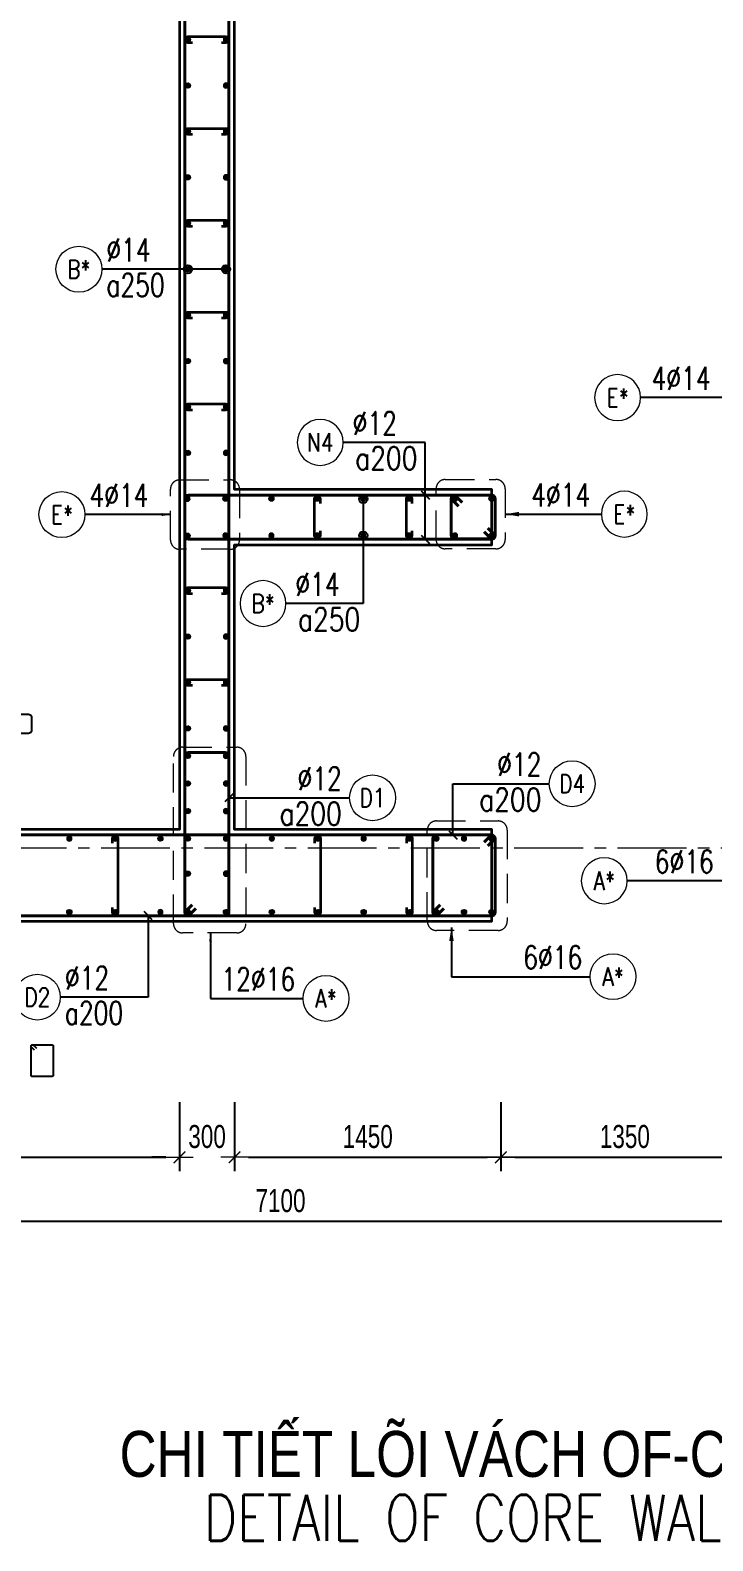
# Model space of a CAD drawing. Header units: millimetres. Extents: x 988833 to 1318015, y -9365 to 47591.
# Drawn here: x 1140289 to 1144006, y -2887 to 5337 of the extents above; entities that cross this region are included whole.
import ezdxf
from ezdxf.enums import TextEntityAlignment as Align

# ---------------------------------------------------------------- set-up
doc = ezdxf.new("R2010")
doc.units = ezdxf.units.MM
doc.header["$MEASUREMENT"] = 0
doc.linetypes.add('HIDDEN2', pattern=[4.7625, 3.175, -1.5875])
doc.linetypes.add('OF_Grid_1$0$CENTER2', pattern=[1.125, 0.75, -0.125, 0.125, -0.125])
doc.layers.get('0').update_dxf_attribs({"lineweight": 20})
doc.layers.get('Defpoints').update_dxf_attribs({"color": 151, "lineweight": 9})
for name, color, linetype, lineweight in [('KC-LEADER', 153, 'Continuous', 18), ('KC-THEP', 6, 'Continuous', 40), ('NDC_S_ANNO', 7, 'Continuous', 20), ('NDC_S_DIM', 1, 'Continuous', 15), ('NDC_S_ENG TITLE', 3, 'Continuous', 20), ('NDC_S_HIDDEN', 8, 'HIDDEN2', 13), ('NDC_S_LEADER', 1, 'Continuous', 15), ('NDC_S_REBAR', 4, 'Continuous', 35), ('NDC_S_STIRRUP', 4, 'Continuous', 40), ('NDC_S_TEXT SYMBOL', 7, 'Continuous', 20), ('NDC_S_VN TEXT', 7, 'Continuous', 20), ('NDC_S_VN TITLE', 6, 'Continuous', 35), ('NDC_S_WALL', 6, 'Continuous', 35), ('OF_Grid_1$0$NDC_S_AXIS', 5, 'OF_Grid_1$0$CENTER2', 13)]:
    doc.layers.add(name, color=color, linetype=linetype, lineweight=lineweight)
doc.layers.add('Ligature', color=1, linetype='Continuous')
doc.styles.add('NDC_ANNO', font='', dxfattribs={"width": 0.8})
doc.styles.add('NDC_ARIAL', font='arial.ttf', dxfattribs={"width": 0.85})
doc.styles.add('NDC_DIM', font='', dxfattribs={"width": 0.75})
doc.styles.add('NDC_EN TXT', font='romans.shx', dxfattribs={"width": 0.8})
doc.styles.add('NDC_VIE TXT', font='arial.ttf', dxfattribs={"width": 0.8})
doc.styles.get('NDC_ANNO').set_extended_font_data('Dotum')
doc.styles.get('NDC_DIM').set_extended_font_data('Dotum')
doc.dimstyles.new('NDC_1-50', dxfattribs={"dimscale": 50, "dimtxt": 2.5, "dimasz": 1, "dimexe": 1.5, "dimexo": 0, "dimgap": 0.8, "dimtad": 1, "dimdec": 0, "dimdsep": 46, "dimtxsty": 'NDC_ARIAL', "dimblk": 'DIMMARK', "dimcen": 49999.938995, "dimdle": 1.5, "dimclrd": 1, "dimclre": 1, "dimclrt": 3, "dimadec": 0, "dimazin": 0, "dimtfac": 1, "dimtdec": 0, "dimtix": 1, "dimtmove": 2, "dimatfit": 3, "dimfxl": 1, "dimarcsym": 0})
doc.dimstyles.new('NDC_dim_30', dxfattribs={"dimscale": 30, "dimtxt": 2.5, "dimasz": 1.5, "dimexe": 1.5, "dimexo": 2.5, "dimgap": 1, "dimtad": 1, "dimdec": 0, "dimzin": 0, "dimdsep": 46, "dimtxsty": 'NDC_DIM', "dimblk": 'DIMMARK', "dimcen": 0.09, "dimdle": 1.2, "dimclrd": 1, "dimclre": 1, "dimclrt": 3, "dimadec": 0, "dimazin": 0, "dimtfac": 1, "dimtdec": 0, "dimtix": 1, "dimtofl": 0, "dimtmove": 0, "dimatfit": 3, "dimfxl": 6, "dimfxlon": 1, "dimtolj": 1, "dimtzin": 0, "dimarcsym": 0})
doc.dimstyles.new('NDC_dim_50', dxfattribs={"dimscale": 50, "dimtxt": 2.5, "dimasz": 1.5, "dimexe": 1.5, "dimexo": 2.5, "dimgap": 1, "dimtad": 1, "dimdec": 0, "dimzin": 0, "dimdsep": 46, "dimtxsty": 'NDC_DIM', "dimblk": 'DIMMARK', "dimcen": 0.09, "dimdle": 1.2, "dimclrd": 1, "dimclre": 1, "dimclrt": 3, "dimadec": 0, "dimazin": 0, "dimtfac": 1, "dimtdec": 0, "dimtix": 1, "dimtofl": 0, "dimtmove": 0, "dimatfit": 3, "dimfxl": 6, "dimfxlon": 1, "dimtolj": 1, "dimtzin": 0, "dimarcsym": 0})

# ---------------------------------------------------------------- blocks, each defined once
blk = doc.blocks.new('DIMMARK')
at = {"layer": 'NDC_S_DIM', "color": 1}
blk.add_line((-1.5, 0), (1, 0), dxfattribs=at)
at = {"layer": 'NDC_S_DIM', "color": 2, "const_width": 0.1}
blk.add_lwpolyline([(-0.42, -0.42), (0.42, 0.42)], dxfattribs=at)
blk = doc.blocks.new('*U9')
blk.add_circle((2.5, 0), 2.5)
at = {"layer": 'NDC_S_VN TEXT', "color": 3, "style": 'NDC_EN TXT', "width": 0.75}
blk.add_attdef('DK2', text='', height=2.5, dxfattribs=at).set_placement((-0.85, 0.85), align=Align.RIGHT)
at = {"layer": 'NDC_S_VN TEXT', "color": 7, "style": 'NDC_EN TXT', "width": 0.8}
blk.add_attdef('SH3', text='', height=2, dxfattribs=at).set_placement((2.5, 0), align=Align.MIDDLE)
blk = doc.blocks.new('THEP')
at = {"layer": 'KC-LEADER', "color": 6}
blk.add_circle((0, 0), 14, dxfattribs=at)
at = {"layer": 'KC-THEP'}
for p, q in [((-14, 0), (14, 0)), ((9.9, 9.9), (-9.9, -9.9)), ((-9.9, 9.9), (9.9, -9.9)), ((0, 14), (0, -14))]:
    blk.add_line(p, q, dxfattribs=at)
blk = doc.blocks.new('*U11')
blk.add_circle((-2.5, 0), 2.5)
at = {"layer": 'NDC_S_VN TEXT', "color": 3, "style": 'NDC_EN TXT', "width": 0.75}
for tag, p in [('DK1', (0.5, 0.85)), ('KC1', (0.5, -2.97))]:
    blk.add_attdef(tag, p, '', height=2.5, dxfattribs=at)
at = {"layer": 'NDC_S_VN TEXT', "color": 7, "style": 'NDC_EN TXT', "width": 0.8}
blk.add_attdef('SH2', text='', height=2, dxfattribs=at).set_placement((-2.5, 0), align=Align.MIDDLE)
blk = doc.blocks.new('*U10')
blk.add_circle((2.5, 0), 2.5)
at = {"layer": 'NDC_S_VN TEXT', "color": 3, "style": 'NDC_EN TXT'}
for tag, width, p in [('DK2', 0.75, (-0.85, 0.85)), ('KC2', 0.8, (-0.85, -2.97))]:
    blk.add_attdef(tag, text='', height=2.5, dxfattribs=dict(at, width=width)).set_placement(p, align=Align.RIGHT)
at = {"layer": 'NDC_S_VN TEXT', "color": 7, "style": 'NDC_EN TXT', "width": 0.8}
blk.add_attdef('SH3', text='', height=2, dxfattribs=at).set_placement((2.5, 0), align=Align.MIDDLE)
blk = doc.blocks.new('*U778')
at = {"layer": 'KC-THEP', "rotation": 9.668564436380946}
blk.add_blockref('THEP', (0, 100.3), dxfattribs=at)
at = {"layer": 'KC-THEP', "xscale": -1, "rotation": 170.331435563619}
blk.add_blockref('THEP', (0, -100.3), dxfattribs=at)
blk = doc.blocks.new('*U777')
at = {"layer": 'NDC_S_HIDDEN', "color": 0, "linetype": 'ByBlock', "lineweight": -2, "transparency": 16777216}
for p in [(0, 0), (250, 0), (500, 0), (750, 0), (1000, 0), (1250, 0)]:
    blk.add_blockref('*U778', p, dxfattribs=at)
blk = doc.blocks.new('*U13')
blk.add_circle((-2.5, 0), 2.5)
at = {"layer": 'NDC_S_VN TEXT', "color": 3, "style": 'NDC_EN TXT', "width": 0.75}
blk.add_attdef('DK1', (0.5, 0.85), '', height=2.5, dxfattribs=at)
at = {"layer": 'NDC_S_VN TEXT', "color": 7, "style": 'NDC_EN TXT', "width": 0.8}
blk.add_attdef('SH2', text='', height=2, dxfattribs=at).set_placement((-2.5, 0), align=Align.MIDDLE)
blk = doc.blocks.new('*D780')
at = {"layer": 'Defpoints', "color": 0, "transparency": 16777216}
for p in [(1138102, 485.6), (1145201.8, -336), (1138102, -1148.8)]:
    blk.add_point(p, dxfattribs=at)
at = {"layer": 'NDC_S_DIM', "color": 1, "lineweight": -2, "transparency": 16777216}
for p, q in [((1138102, -848.8), (1138102, -1223.8)), ((1145201.8, -848.8), (1145201.8, -1223.8)), ((1145126.8, -1148.8), (1138177, -1148.8))]:
    blk.add_line(p, q, dxfattribs=at)
at = {"layer": 'NDC_S_DIM', "color": 1, "lineweight": -2, "transparency": 16777216, "xscale": 75, "yscale": 75, "zscale": 75, "rotation": 180}
blk.add_blockref('DIMMARK', (1138102, -1148.8), dxfattribs=at)
at = {"layer": 'NDC_S_DIM', "color": 1, "lineweight": -2, "transparency": 16777216, "xscale": 75, "yscale": 75, "zscale": 75}
blk.add_blockref('DIMMARK', (1145201.8, -1148.8), dxfattribs=at)
at = {"layer": 'NDC_S_DIM', "color": 3, "transparency": 16777216, "insert": (1141651.9, -1036.2), "char_height": 125, "attachment_point": 5, "style": 'NDC_DIM'}
blk.add_mtext('\\A1;7100', dxfattribs=at)
blk = doc.blocks.new('*D809')
at = {"layer": 'Defpoints', "color": 0, "ltscale": 200, "transparency": 16777216}
for p in [(1141102, 985.6), (1138402, 485.6), (1141102, -799.6)]:
    blk.add_point(p, dxfattribs=at)
at = {"layer": 'NDC_S_DIM', "color": 1, "lineweight": -2, "ltscale": 200, "transparency": 16777216}
for p, q in [((1138402, -499.6), (1138402, -874.6)), ((1141102, -499.6), (1141102, -874.6)), ((1138477, -799.6), (1141027, -799.6))]:
    blk.add_line(p, q, dxfattribs=at)
at = {"layer": 'NDC_S_DIM', "color": 1, "lineweight": -2, "ltscale": 200, "transparency": 16777216, "xscale": 75, "yscale": 75, "zscale": 75, "rotation": 180}
blk.add_blockref('DIMMARK', (1138402, -799.6), dxfattribs=at)
at = {"layer": 'NDC_S_DIM', "color": 1, "lineweight": -2, "ltscale": 200, "transparency": 16777216, "xscale": 75, "yscale": 75, "zscale": 75}
blk.add_blockref('DIMMARK', (1141102, -799.6), dxfattribs=at)
at = {"layer": 'NDC_S_DIM', "color": 3, "ltscale": 200, "transparency": 16777216, "insert": (1139752, -687), "char_height": 125, "attachment_point": 5, "style": 'NDC_DIM'}
blk.add_mtext('\\A1;2700', dxfattribs=at)
blk = doc.blocks.new('*D810')
at = {"layer": 'Defpoints', "color": 0, "ltscale": 200, "transparency": 16777216}
for p in [(1141102, 985.6), (1141402, 985.6), (1141402, -799.6)]:
    blk.add_point(p, dxfattribs=at)
at = {"layer": 'NDC_S_DIM', "color": 1, "lineweight": -2, "ltscale": 200, "transparency": 16777216}
for p, q in [((1141102, -499.6), (1141102, -874.6)), ((1141402, -499.6), (1141402, -874.6)), ((1141027, -799.6), (1140952, -799.6)), ((1141477, -799.6), (1141552, -799.6))]:
    blk.add_line(p, q, dxfattribs=at)
at = {"layer": 'NDC_S_DIM', "color": 1, "lineweight": -2, "ltscale": 200, "transparency": 16777216, "xscale": 75, "yscale": 75, "zscale": 75}
blk.add_blockref('DIMMARK', (1141102, -799.6), dxfattribs=at)
at = {"layer": 'NDC_S_DIM', "color": 1, "lineweight": -2, "ltscale": 200, "transparency": 16777216, "xscale": 75, "yscale": 75, "zscale": 75, "rotation": 180}
blk.add_blockref('DIMMARK', (1141402, -799.6), dxfattribs=at)
at = {"layer": 'NDC_S_DIM', "color": 3, "ltscale": 200, "transparency": 16777216, "insert": (1141252, -687), "char_height": 125, "attachment_point": 5, "style": 'NDC_DIM'}
blk.add_mtext('\\A1;300', dxfattribs=at)
blk = doc.blocks.new('*D811')
at = {"layer": 'Defpoints', "color": 0, "ltscale": 200, "transparency": 16777216}
for p in [(1141402, 985.6), (1142852, 985.6), (1142852, -799.6)]:
    blk.add_point(p, dxfattribs=at)
at = {"layer": 'NDC_S_DIM', "color": 1, "lineweight": -2, "ltscale": 200, "transparency": 16777216}
for p, q in [((1141402, -499.6), (1141402, -874.6)), ((1142852, -499.6), (1142852, -874.6)), ((1141477, -799.6), (1142777, -799.6))]:
    blk.add_line(p, q, dxfattribs=at)
at = {"layer": 'NDC_S_DIM', "color": 1, "lineweight": -2, "ltscale": 200, "transparency": 16777216, "xscale": 75, "yscale": 75, "zscale": 75, "rotation": 180}
blk.add_blockref('DIMMARK', (1141402, -799.6), dxfattribs=at)
at = {"layer": 'NDC_S_DIM', "color": 1, "lineweight": -2, "ltscale": 200, "transparency": 16777216, "xscale": 75, "yscale": 75, "zscale": 75}
blk.add_blockref('DIMMARK', (1142852, -799.6), dxfattribs=at)
at = {"layer": 'NDC_S_DIM', "color": 3, "ltscale": 200, "transparency": 16777216, "insert": (1142127, -687), "char_height": 125, "attachment_point": 5, "style": 'NDC_DIM'}
blk.add_mtext('\\A1;1450', dxfattribs=at)
blk = doc.blocks.new('*D812')
at = {"layer": 'Defpoints', "color": 0, "ltscale": 200, "transparency": 16777216}
for p in [(1142852, 985.6), (1144202, 948.4), (1144202, -799.6)]:
    blk.add_point(p, dxfattribs=at)
at = {"layer": 'NDC_S_DIM', "color": 1, "lineweight": -2, "ltscale": 200, "transparency": 16777216}
for p, q in [((1142852, -499.6), (1142852, -874.6)), ((1144202, -499.6), (1144202, -874.6)), ((1142927, -799.6), (1144127, -799.6))]:
    blk.add_line(p, q, dxfattribs=at)
at = {"layer": 'NDC_S_DIM', "color": 1, "lineweight": -2, "ltscale": 200, "transparency": 16777216, "xscale": 75, "yscale": 75, "zscale": 75, "rotation": 180}
blk.add_blockref('DIMMARK', (1142852, -799.6), dxfattribs=at)
at = {"layer": 'NDC_S_DIM', "color": 1, "lineweight": -2, "ltscale": 200, "transparency": 16777216, "xscale": 75, "yscale": 75, "zscale": 75}
blk.add_blockref('DIMMARK', (1144202, -799.6), dxfattribs=at)
at = {"layer": 'NDC_S_DIM', "color": 3, "ltscale": 200, "transparency": 16777216, "insert": (1143527, -687), "char_height": 125, "attachment_point": 5, "style": 'NDC_DIM'}
blk.add_mtext('\\A1;1350', dxfattribs=at)
blk = doc.blocks.new('Drawing name_symbol')
at = {"layer": 'NDC_S_ENG TITLE', "style": 'NDC_EN TXT', "width": 0.8}
blk.add_attdef('SECTDET1', text='', height=5, dxfattribs=at).set_placement((0, 1.01), align=Align.CENTER)
at = {"layer": 'NDC_S_TEXT SYMBOL', "lineweight": 25, "style": 'NDC_ANNO', "width": 0.8}
blk.add_attdef('SSCALE', text='', height=2.5, dxfattribs=at).set_placement((0, -4), align=Align.CENTER)
at = {"layer": 'NDC_S_VN TITLE', "style": 'NDC_VIE TXT', "width": 0.8}
blk.add_attdef('SECTDET2', text='', height=5, dxfattribs=at).set_placement((0, 7.97), align=Align.CENTER)

msp = doc.modelspace()

# ---------------------------------------------------------------- linework, layer by layer
at = {"layer": 'Ligature', "elevation": 0}
msp.add_lwpolyline([(1140128.8, 1612.5), (1140279, 1612.5, -0.414214), (1140296.6, 1594.9), (1140296.6, 1525.8, -0.414214), (1140279, 1508.2), (1139790.8, 1508.2)], format="xyb", dxfattribs=at)
at = {"layer": 'Ligature'}
msp.add_lwpolyline([(1140311.6, -216.2), (1140295.6, -200.3, -0.668179), (1140301.4, -186.3), (1140406, -186.3, -0.414214), (1140414.2, -194.5), (1140414.2, -351.6, -0.414214), (1140406, -359.8), (1140301.4, -359.8, -0.414214), (1140293.2, -351.6), (1140293.2, -194.5, -0.668179), (1140307.2, -188.7), (1140323.1, -204.7)], format="xyb", dxfattribs=at)
at = {"layer": 'NDC_S_HIDDEN', "ltscale": 50}
for points in [[(1141102.8, 2888.5), (1141378.6, 2888.5, -0.414214), (1141428.6, 2838.5), (1141428.6, 2561, -0.414214), (1141378.6, 2511), (1141102.8, 2511, -0.414214), (1141052.8, 2561), (1141052.8, 2838.5, -0.414214)], [(1142549.3, 2890.7), (1142825.1, 2890.7, -0.414214), (1142875.1, 2840.7), (1142875.1, 2563.2, -0.414214), (1142825.1, 2513.2), (1142549.3, 2513.2, -0.414214), (1142499.3, 2563.2), (1142499.3, 2840.7, -0.414214)], [(1141413.6, 422.2), (1141119.2, 422.2, -0.414214), (1141069.2, 472.2), (1141069.2, 1383.2, -0.414214), (1141119.2, 1433.2), (1141413.6, 1433.2, -0.414214), (1141463.6, 1383.2), (1141463.6, 472.2, -0.414214)], [(1142501.2, 1031.8), (1142836.5, 1031.8, -0.414214), (1142886.5, 981.8), (1142886.5, 485.6, -0.414214), (1142836.5, 435.6), (1142501.2, 435.6, -0.414214), (1142451.2, 485.6), (1142451.2, 981.8, -0.414214)]]:
    msp.add_lwpolyline(points, format="xyb", close=True, dxfattribs=at)
at = {"layer": 'NDC_S_REBAR'}
for points in [[(1141329.7, 5270.6), (1141354.7, 5270.6, 1), (1141354.7, 5300.6), (1141147.7, 5300.6, 1), (1141147.7, 5270.6), (1141172.7, 5270.6)], [(1141329.7, 4770.6), (1141354.7, 4770.6, 1), (1141354.7, 4800.6), (1141147.7, 4800.6, 1), (1141147.7, 4770.6), (1141172.7, 4770.6)], [(1141329.7, 4270.6), (1141354.7, 4270.6, 1), (1141354.7, 4300.6), (1141147.7, 4300.6, 1), (1141147.7, 4270.6), (1141172.7, 4270.6)], [(1141329.7, 3770.6), (1141354.7, 3770.6, 1), (1141354.7, 3800.6), (1141147.7, 3800.6, 1), (1141147.7, 3770.6), (1141172.7, 3770.6)], [(1141329.7, 3270.6), (1141354.7, 3270.6, 1), (1141354.7, 3300.6), (1141147.7, 3300.6, 1), (1141147.7, 3270.6), (1141172.7, 3270.6)], [(1141867.2, 2610.9), (1141867.2, 2585.9, -1), (1141837.2, 2585.9), (1141837.2, 2785.9, -1), (1141867.2, 2785.9), (1141867.2, 2760.9)], [(1142367.2, 2610.9), (1142367.2, 2585.9, -1), (1142337.2, 2585.9), (1142337.2, 2785.9, -1), (1142367.2, 2785.9), (1142367.2, 2760.9)], [(1141329.7, 2270.6), (1141354.7, 2270.6, 1), (1141354.7, 2300.6), (1141147.7, 2300.6, 1), (1141147.7, 2270.6), (1141172.7, 2270.6)], [(1141329.7, 1770.6), (1141354.7, 1770.6, 1), (1141354.7, 1800.6), (1141147.7, 1800.6, 1), (1141147.7, 1770.6), (1141172.7, 1770.6)], [(1140736.9, 910.6), (1140736.9, 935.6, -1), (1140766.9, 935.6), (1140766.9, 535.6, -1), (1140736.9, 535.6), (1140736.9, 560.6)], [(1141839.7, 910.6), (1141839.7, 935.6, -1), (1141869.7, 935.6), (1141869.7, 535.6, -1), (1141839.7, 535.6), (1141839.7, 560.6)], [(1142339.7, 910.6), (1142339.7, 935.6, -1), (1142369.7, 935.6), (1142369.7, 535.6, -1), (1142339.7, 535.6), (1142339.7, 560.6)]]:
    msp.add_lwpolyline(points, format="xyb", dxfattribs=at)
at = {"layer": 'NDC_S_STIRRUP'}
for points in [[(1141171.2, 575.6), (1141131.2, 535.6, 0.414214), (1141151.2, 515.6), (1141351.2, 515.6, 0.414214), (1141371.2, 535.6), (1141371.2, 12835.6, 0.414214), (1141351.2, 12855.6), (1141151.2, 12855.6, 0.414214), (1141131.2, 12835.6), (1141131.2, 535.6, 0.414214), (1141151.2, 515.6), (1141191.2, 555.6)], [(1142761.2, 2605.6), (1142801.2, 2565.6, 0.414214), (1142821.2, 2585.6), (1142821.2, 2785.6, 0.414214), (1142801.2, 2805.6), (1141151.2, 2805.6, 0.414214), (1141131.2, 2785.6), (1141131.2, 2585.6, 0.414358), (1141151.2, 2565.6), (1142801.2, 2565.6, 0.414214), (1142821.2, 2585.6), (1142781.2, 2625.6)], [(1142621.2, 2745.6), (1142581.2, 2785.6, -0.414214), (1142601.2, 2805.6), (1142801.2, 2805.6, -0.414214), (1142821.2, 2785.6), (1142821.2, 2587.8, -0.414214), (1142801.2, 2567.8), (1142601.2, 2567.8, -0.414214), (1142581.2, 2587.8), (1142581.2, 2785.6, -0.414214), (1142601.2, 2805.6), (1142641.2, 2765.6)], [(1141171.2, 575.6), (1141131.2, 535.6, 0.414214), (1141151.2, 515.6), (1141351.2, 515.6, 0.414214), (1141371.2, 535.6), (1141371.2, 1384.2, 0.414214), (1141351.2, 1404.2), (1141151.2, 1404.2, 0.414214), (1141131.2, 1384.2), (1141131.2, 535.6, 0.414214), (1141151.2, 515.6), (1141191.2, 555.6)], [(1142761.2, 915.6), (1142801.2, 955.6, -0.414214), (1142821.2, 935.6), (1142821.2, 535.6, -0.414214), (1142801.2, 515.6), (1138151.2, 515.6, -0.414214), (1138131.2, 535.6), (1138131.2, 935.6, -0.414214), (1138151.2, 955.6), (1142801.2, 955.6, -0.414214), (1142821.2, 935.6), (1142781.2, 895.6)], [(1142521.2, 575.6), (1142481.2, 535.6, 0.414214), (1142501.2, 515.6), (1142801.2, 515.6, 0.414214), (1142821.2, 535.6), (1142821.2, 935.6, 0.414214), (1142801.2, 955.6), (1142501.2, 955.6, 0.414214), (1142481.2, 935.6), (1142481.2, 535.6, 0.414214), (1142501.2, 515.6), (1142541.2, 555.6)]]:
    msp.add_lwpolyline(points, format="xyb", dxfattribs=at)
at = {"layer": 'NDC_S_WALL'}
for points in [[(1141102, 12385.6), (1141102, 985.6), (1138402, 985.6), (1138402, 1635.6)], [(1138402, 1635.6), (1138102, 1635.6), (1138102, 485.6), (1142802, 485.6), (1142802, 985.6), (1141402, 985.6), (1141402, 2535.6), (1142802, 2535.6), (1142802, 2835.6), (1141402, 2835.6), (1141402, 9885.6)]]:
    msp.add_lwpolyline(points, dxfattribs=at)
at = {"layer": 'OF_Grid_1$0$NDC_S_AXIS', "ltscale": 500}
msp.add_line((1136174.8, 885.6), (1152025.2, 885.6), dxfattribs=at)

# ---------------------------------------------------------------- block references
at = {"layer": 'KC-THEP'}
for p, rotation in [((1141147.7, 5285.6), 189.6685644363809), ((1141147.7, 5035.6), 189.6685644363809), ((1141147.7, 4785.6), 189.6685644363809), ((1141147.7, 4535.6), 189.6685644363809), ((1141147.7, 4285.6), 189.6685644363809), ((1141147.7, 4035.6), 189.6685644363809), ((1141147.7, 3785.6), 189.6685644363809), ((1141147.7, 3535.6), 189.6685644363809), ((1141147.7, 3285.6), 189.6685644363809), ((1141147.7, 3035.6), 189.6685644363809), ((1142801.2, 2785.6), 9.668564436380946), ((1141145.2, 2585.3), 189.6685644363809), ((1141147.7, 2285.6), 189.6685644363809), ((1141147.7, 2035.6), 189.6685644363809), ((1141147.7, 1785.6), 189.6685644363809), ((1141147.7, 1535.6), 189.6685644363809), ((1141147.7, 1385.6), 189.6685644363809), ((1141147.7, 1235.6), 189.6685644363809), ((1141147.7, 1085.6), 189.6685644363809), ((1140997.7, 935.6), 189.6685644363809), ((1141147.7, 935.6), 189.6685644363809), ((1141147.7, 744.9), 189.6685644363809), ((1140501.9, 535.6), 9.668564436380946), ((1140751.9, 535.6), 9.668564436380946), ((1141354.7, 535.6), 9.668564436380946), ((1141604.7, 535.6), 9.668564436380946), ((1141854.7, 535.6), 9.668564436380946), ((1142104.7, 535.6), 9.668564436380946), ((1142354.7, 535.6), 9.668564436380946), ((1142501.2, 535.6), 9.668564436380946), ((1142651.2, 535.6), 9.668564436380946), ((1142801.2, 535.6), 9.668564436380946)]:
    msp.add_blockref('THEP', p, dxfattribs=dict(at, rotation=rotation))
at = {"layer": 'KC-THEP', "xscale": -1}
for p, rotation in [((1141354.7, 5285.6), 170.331435563619), ((1141354.7, 5035.6), 170.331435563619), ((1141354.7, 4785.6), 170.331435563619), ((1141354.7, 4535.6), 170.331435563619), ((1141354.7, 4285.6), 170.331435563619), ((1141354.7, 4035.6), 170.331435563619), ((1141354.7, 3785.6), 170.331435563619), ((1141354.7, 3535.6), 170.331435563619), ((1141354.7, 3285.6), 170.331435563619), ((1141354.7, 3035.6), 170.331435563619), ((1141145.2, 2785.9), 350.3314355636191), ((1142801.2, 2585), 170.331435563619), ((1141354.7, 2285.6), 170.331435563619), ((1141354.7, 2035.6), 170.331435563619), ((1141354.7, 1785.6), 170.331435563619), ((1141354.7, 1535.6), 170.331435563619), ((1141354.7, 1385.6), 170.331435563619), ((1141354.7, 1235.6), 170.331435563619), ((1141354.7, 1085.6), 170.331435563619), ((1140501.9, 935.6), 170.331435563619), ((1140751.9, 935.6), 170.331435563619), ((1141354.7, 935.6), 170.331435563619), ((1141604.7, 935.6), 170.331435563619), ((1141854.7, 935.6), 170.331435563619), ((1142104.7, 935.6), 170.331435563619), ((1142354.7, 935.6), 170.331435563619), ((1142501.2, 935.6), 170.331435563619), ((1142651.2, 935.6), 170.331435563619), ((1142801.2, 935.6), 170.331435563619), ((1141354.7, 744.9), 170.331435563619), ((1140997.7, 535.6), 350.3314355636191), ((1141147.7, 535.6), 350.3314355636191)]:
    msp.add_blockref('THEP', p, dxfattribs=dict(at, rotation=rotation))
at = {"layer": 'NDC_S_ANNO'}
ref = msp.add_blockref('Drawing name_symbol', (1144128.3, -2937.8), dxfattribs=dict(at, xscale=50, yscale=50, zscale=50))
ref.add_attrib('SECTDET1', 'DETAIL OF CORE WALL OF-CW4+CW5+CW7', dxfattribs={"layer": 'NDC_S_ENG TITLE', "height": 250, "style": 'NDC_EN TXT', "width": 0.8}).set_placement((1144128.3, -2887.2), align=Align.CENTER)
ref.add_attrib('SECTDET2', 'CHI TIẾT LÕI VÁCH OF-CW4+CW5+CW7 TẦNG 20F', dxfattribs={"layer": 'NDC_S_VN TITLE', "height": 250, "style": 'NDC_VIE TXT', "width": 0.8}).set_placement((1144128.3, -2539.3), align=Align.CENTER)
at = {"layer": 'NDC_S_HIDDEN'}
msp.add_blockref('*U777', (1141352.2, 2685.6), dxfattribs=at)
at = {"layer": 'NDC_S_VN TEXT', "xscale": 50, "yscale": 50, "zscale": 50}
for name, p, values in [('*U11', (1140678.8, 4035.6), {'SH2': 'B*', 'DK1': '%%C14', 'KC1': 'a250'}), ('*U13', (1140586.4, 2699.8), {'SH2': 'E*', 'DK1': '4%%C14'}), ('*U10', (1143115.1, 1234.3), {'SH3': 'D4', 'DK2': '%%C12', 'KC2': 'a200'}), ('*U10', (1142028, 1157.6), {'SH3': 'D1', 'DK2': '%%C12', 'KC2': 'a200'}), ('*U9', (1143337.5, 184.1), {'SH3': 'A*', 'DK2': '6%%C16'}), ('*U11', (1140452.8, 72.4), {'SH2': 'D2', 'DK1': '%%C12', 'KC1': 'a200'}), ('*U9', (1141774.4, 65.3), {'SH3': 'A*', 'DK2': '12%%C16'})]:
    msp.add_blockref(name, p, dxfattribs=at).add_auto_attribs(values)
at = {"layer": 'NDC_S_VN TEXT'}
ref = msp.add_blockref('*U9', (1143612.4, 3337), dxfattribs=dict(at, xscale=-50, yscale=50, zscale=50))
ref.add_attrib('SH3', 'E*', dxfattribs={"color": 7, "height": 100, "style": 'NDC_EN TXT', "width": 0.8}).set_placement((1143487.4, 3337), align=Align.MIDDLE)
ref.add_attrib('DK2', '4%%C14', dxfattribs={"color": 3, "height": 125, "style": 'NDC_EN TXT', "width": 0.75}).set_placement((1143994.2, 3379.3), align=Align.RIGHT)
ref = msp.add_blockref('*U10', (1141993.1, 3092.5), dxfattribs=dict(at, xscale=-50, yscale=50, zscale=50))
ref.add_attrib('SH3', 'N4', dxfattribs={"color": 7, "height": 100, "style": 'NDC_EN TXT', "width": 0.8}).set_placement((1141868.1, 3092.5), align=Align.MIDDLE)
ref.add_attrib('DK2', '%%C12', dxfattribs={"color": 3, "height": 125, "style": 'NDC_EN TXT', "width": 0.75}).set_placement((1142285.6, 3134.7), align=Align.RIGHT)
ref.add_attrib('KC2', 'a200', dxfattribs={"color": 3, "height": 125, "style": 'NDC_EN TXT', "width": 0.8}).set_placement((1142397.5, 2943.8), align=Align.RIGHT)
ref = msp.add_blockref('*U13', (1143399, 2702), dxfattribs=dict(at, xscale=-50, yscale=50, zscale=50))
ref.add_attrib('SH2', 'E*', dxfattribs={"color": 7, "height": 100, "style": 'NDC_EN TXT', "width": 0.8}).set_placement((1143524, 2702), align=Align.MIDDLE)
ref.add_attrib('DK1', '4%%C14', (1143016.9, 2744.2), dxfattribs={"color": 3, "height": 125, "style": 'NDC_EN TXT', "width": 0.75})
ref = msp.add_blockref('*U10', (1141681.6, 2215.6), dxfattribs=dict(at, xscale=-50, yscale=50, zscale=50))
ref.add_attrib('SH3', 'B*', dxfattribs={"color": 7, "height": 100, "style": 'NDC_EN TXT', "width": 0.8}).set_placement((1141556.6, 2215.6), align=Align.MIDDLE)
ref.add_attrib('DK2', '%%C14', dxfattribs={"color": 3, "height": 125, "style": 'NDC_EN TXT', "width": 0.75}).set_placement((1141974.1, 2257.9), align=Align.RIGHT)
ref.add_attrib('KC2', 'a250', dxfattribs={"color": 3, "height": 125, "style": 'NDC_EN TXT', "width": 0.8}).set_placement((1142086, 2067), align=Align.RIGHT)
ref = msp.add_blockref('*U9', (1143540, 705.8), dxfattribs=dict(at, xscale=-50, yscale=50, zscale=50))
ref.add_attrib('SH3', 'A*', dxfattribs={"color": 7, "height": 100, "style": 'NDC_EN TXT', "width": 0.8}).set_placement((1143415, 705.8), align=Align.MIDDLE)
ref.add_attrib('DK2', '6%%C16', dxfattribs={"color": 3, "height": 125, "style": 'NDC_EN TXT', "width": 0.75}).set_placement((1144011.1, 748), align=Align.RIGHT)

# ---------------------------------------------------------------- dimensions: what is measured, and where the dimension line sits
at = {"layer": 'NDC_S_DIM', "ltscale": 200}
for base, p1, p2, picture, middle in [((1141102, -799.6), (1138402, 485.6), (1141102, 985.6), '*D809', (1139752, -687)), ((1141402, -799.6), (1141102, 985.6), (1141402, 985.6), '*D810', (1141252, -687)), ((1142852, -799.6), (1141402, 985.6), (1142852, 985.6), '*D811', (1142127, -687)), ((1144202, -799.6), (1142852, 985.6), (1144202, 948.4), '*D812', (1143527, -687))]:
    dim = msp.add_linear_dim(base=base, p1=p1, p2=p2, angle=180, dimstyle='NDC_dim_50', override={"dimtmove": 1}, dxfattribs=at)
    dim.commit()
    dim.dimension.update_dxf_attribs({"geometry": picture, "text_midpoint": middle})
at = {"layer": 'NDC_S_DIM'}
dim = msp.add_linear_dim(base=(1138102, -1148.8), p1=(1145201.8, -336), p2=(1138102, 485.6), angle=180, dimstyle='NDC_dim_50', override={"dimtmove": 1}, dxfattribs=at)
dim.commit()
dim.dimension.update_dxf_attribs({"geometry": '*D780', "text_midpoint": (1141651.9, -1036.2)})

# ---------------------------------------------------------------- leaders
at = {"layer": 'NDC_S_LEADER'}
for points, dimstyle, override in [([(1141354.7, 4035.6), (1140678.8, 4035.6)], 'NDC_dim_30', {"dimtad": 0, "dimldrblk": 'Origin'}), ([(1141147.7, 4035.6), (1140678.8, 4035.6)], 'NDC_dim_30', {"dimtad": 0, "dimldrblk": 'Origin'}), ([(1144151.2, 3336.9), (1143612.4, 3336.9)], 'NDC_dim_50', {"dimgap": 1, "dimtad": 0}), ([(1142440.5, 2565.6), (1142440.5, 3092.3), (1141993.1, 3092.3)], 'NDC_dim_30', {"dimgap": 1, "dimtad": 0, "dimldrblk": 'Oblique'}), ([(1142440.5, 2805.6), (1142440.5, 3092.3), (1141993.1, 3092.3)], 'NDC_dim_30', {"dimtad": 0, "dimldrblk": 'Oblique'}), ([(1142102.2, 2785.3), (1142102.2, 2215.4), (1141681.6, 2215.4)], 'NDC_dim_30', {"dimgap": 1, "dimtad": 0, "dimldrblk": 'Origin'}), ([(1142875.1, 2702), (1143399, 2702)], 'NDC_dim_50', {"dimgap": 1, "dimtad": 0}), ([(1142102.2, 2585.3), (1142102.2, 2215.4), (1141681.6, 2215.4)], 'NDC_dim_30', {"dimgap": 1, "dimtad": 0, "dimldrblk": 'Origin'}), ([(1142590.6, 955.6), (1142590.6, 1234.3), (1143115.1, 1234.3)], 'NDC_dim_30', {"dimtad": 0, "dimldrblk": 'Oblique'}), ([(1141371.2, 1157.6), (1142028, 1157.6)], 'NDC_dim_30', {"dimtad": 0, "dimldrblk": 'Oblique'}), ([(1144168.3, 705.8), (1143540, 705.8)], 'NDC_dim_50', {"dimgap": 1, "dimtad": 0}), ([(1140931.3, 515.6), (1140931.3, 72.4), (1140452.8, 72.4)], 'NDC_dim_30', {"dimtad": 0, "dimldrblk": 'Oblique'}), ([(1141270.7, 422.2), (1141270.7, 65.3), (1141774.4, 65.3)], 'NDC_dim_30', {"dimtad": 0}), ([(1142582.9, 452.4), (1142582.9, 183.9), (1143337.5, 183.9)], 'NDC_dim_50', {"dimgap": 1, "dimtad": 0})]:
    msp.add_leader(points, dimstyle=dimstyle, override=override, dxfattribs=at)
msp.add_leader([(1141054.9, 2699.8), (1140586.4, 2699.8)], dimstyle='NDC_1-50', dxfattribs=at)

doc.saveas('drawing.dxf')
